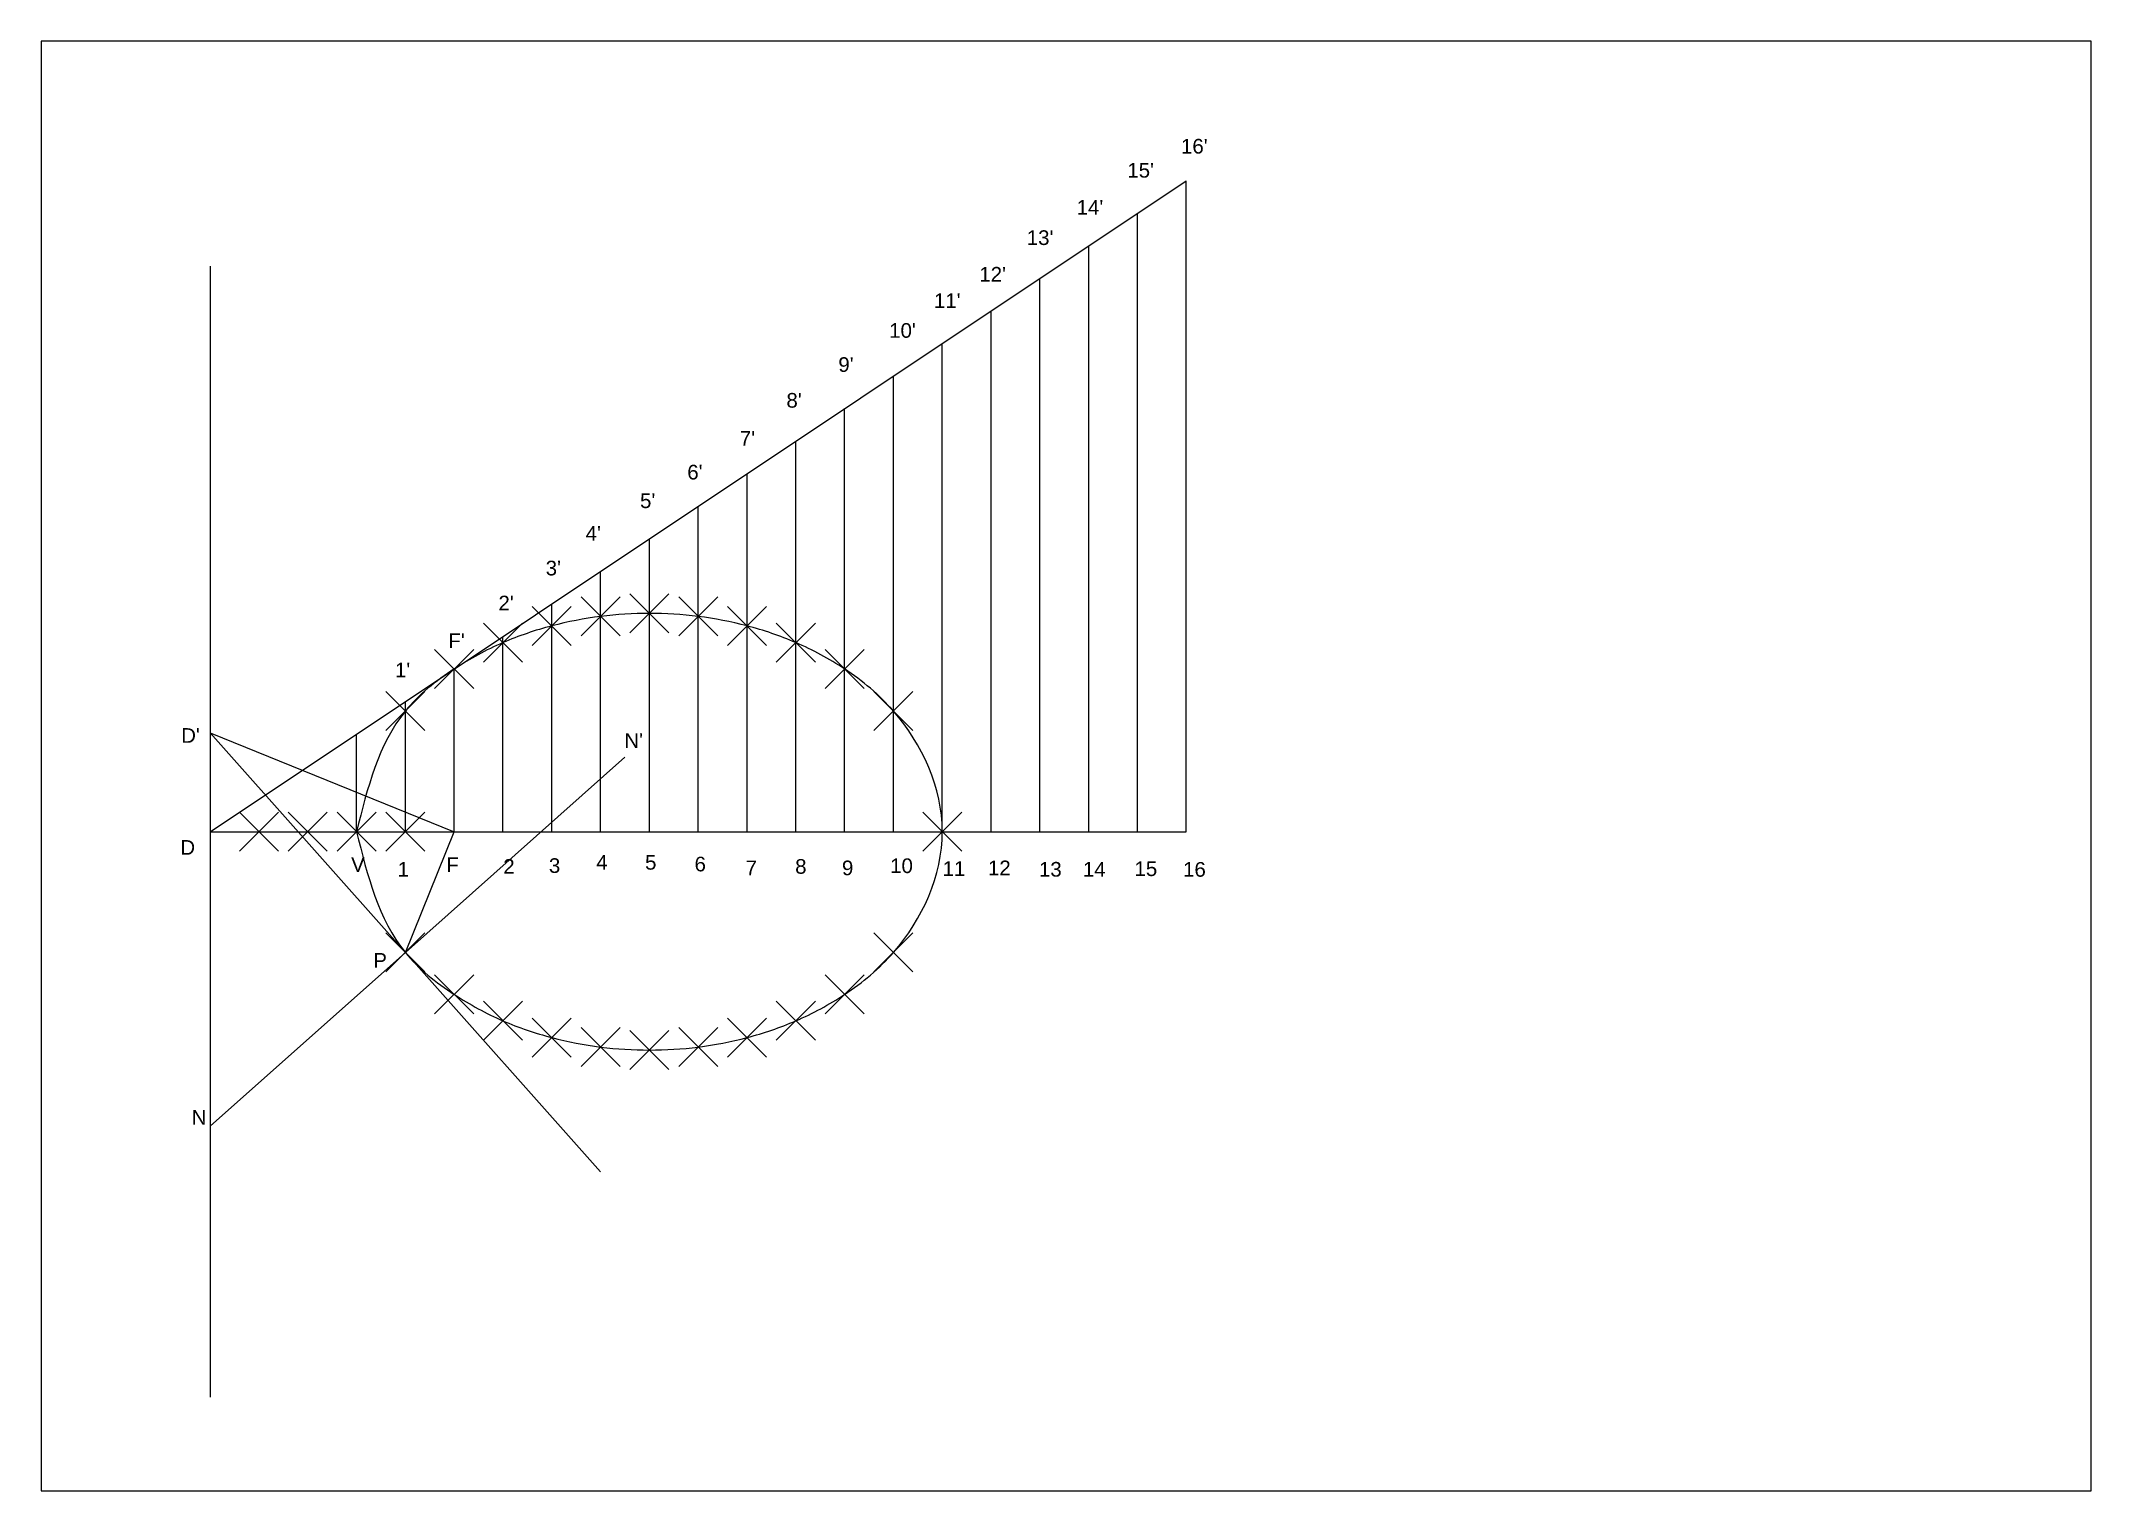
# Model space of a CAD drawing. Header units: millimetres. Extents: x 0 to 420, y 0 to 297.
import ezdxf

# ---------------------------------------------------------------- set-up
doc = ezdxf.new("R2010")
doc.units = ezdxf.units.MM
doc.header["$PDMODE"] = 3
doc.header["$PDSIZE"] = 4
doc.styles.get("Standard").update_dxf_attribs({"font": 'arial.ttf'})

msp = doc.modelspace()

# ---------------------------------------------------------------- linework, layer by layer
for p, q in [((420, 297), (0, 297)), ((0, 297), (0, 0)), ((420, 0), (420, 297)), ((34.65, 135.04), (234.65, 268.37)), ((234.65, 135.04), (234.65, 268.37)), ((224.65, 155.04), (224.65, 261.71)), ((214.65, 155.04), (214.65, 255.04)), ((34.65, 250.86), (34.65, 19.21)), ((204.65, 155.04), (204.65, 248.37)), ((194.65, 135.04), (194.65, 241.71)), ((184.65, 135.04), (184.65, 235.04)), ((174.65, 135.04), (174.65, 228.37)), ((164.65, 135.04), (164.65, 221.71)), ((154.65, 135.04), (154.65, 215.04)), ((144.65, 135.04), (144.65, 208.37)), ((134.65, 135.04), (134.65, 201.71)), ((124.65, 135.04), (124.65, 195.04)), ((114.65, 135.04), (114.65, 188.37)), ((104.65, 135.04), (104.65, 181.71)), ((94.65, 135.04), (94.65, 175.04)), ((84.65, 135.04), (84.65, 168.37)), ((74.65, 135.04), (74.65, 161.71)), ((34.65, 155.26), (84.65, 135.04)), ((34.65, 155.26), (74.65, 110.32)), ((64.65, 135.04), (64.65, 155.04)), ((204.65, 135.04), (204.65, 155.04)), ((214.65, 135.04), (214.65, 155.04)), ((224.65, 135.04), (224.65, 155.04)), ((119.6, 150.32), (74.65, 110.32)), ((34.65, 135.04), (84.65, 135.04)), ((74.65, 110.32), (84.65, 135.04)), ((84.65, 135.04), (234.65, 135.04)), ((34.65, 74.72), (74.65, 110.32)), ((114.65, 65.37), (74.65, 110.32)), ((0, 0), (420, 0))]:
    msp.add_line(p, q)
msp.add_spline([(64.65, 135.04), (74.65, 159.76), (84.65, 168.37), (94.65, 173.77), (104.65, 177.2), (114.65, 179.13), (124.65, 179.76), (134.65, 179.13), (144.65, 177.2), (154.65, 173.77), (164.65, 168.37), (174.65, 159.76), (184.65, 135.04), (174.65, 110.32), (164.65, 101.71), (154.65, 96.31), (144.65, 92.87), (134.65, 90.94), (124.65, 90.32), (114.65, 90.94), (104.65, 92.87), (94.65, 96.31), (84.65, 101.71), (74.65, 110.32), (64.65, 135.04)], degree=3)
for p in [(104.65, 177.2), (114.65, 179.13), (124.65, 179.76), (134.65, 179.13), (144.65, 177.2), (94.65, 173.77), (154.65, 173.77), (84.65, 168.37), (164.65, 168.37), (74.65, 159.76), (174.65, 159.76), (44.65, 135.04), (54.65, 135.04), (64.65, 135.04), (74.65, 135.04), (184.65, 135.04), (74.65, 110.32), (174.65, 110.32), (84.65, 101.71), (164.65, 101.71), (94.65, 96.31), (104.65, 92.87), (144.65, 92.87), (154.65, 96.31), (114.65, 90.94), (124.65, 90.32), (134.65, 90.94)]:
    msp.add_point(p)

# ---------------------------------------------------------------- texts
at = {"char_height": 3, "attachment_point": 1}
for s, insert in [("16'", (233.56, 276.95)), ("15'", (222.56, 272.02)), ("14'", (212.18, 264.43)), ("13'", (201.96, 258.22)), ("12'", (192.24, 250.72)), ("11'", (182.94, 245.31)), ("10'", (173.77, 239.21)), ("9'", (163.36, 232.23)), ("8'", (152.72, 224.9)), ("7'", (143.17, 217.13)), ("6'", (132.41, 210.19)), ("5'", (122.73, 204.33)), ("4'", (111.59, 197.65)), ("3'", (103.4, 190.54)), ("2'", (93.72, 183.38)), ("F'", (83.46, 175.65)), ("1'", (72.52, 169.66)), ("D'", (28.72, 156.25)), ("N'", (119.51, 155.22)), ('D', (28.55, 133.32)), ('4', (113.77, 130.29)), ('5', (123.76, 130.27)), ('V', (63.53, 129.81)), ('1', (73.06, 128.84)), ('F', (83.04, 129.76)), ('2', (94.71, 129.43)), ('3', (104.06, 129.6)), ('6', (133.9, 129.92)), ('7', (144.35, 129.13)), ('8', (154.51, 129.43)), ('9', (164.1, 129.13)), ('10', (173.97, 129.57)), ('11', (184.71, 128.99)), ('12', (194.01, 129.13)), ('13', (204.46, 128.84)), ('14', (213.46, 128.84)), ('15', (224.03, 128.96)), ('16', (233.98, 128.82)), ('P', (68.08, 110.18)), ('N', (30.88, 78.02))]:
    msp.add_mtext_dynamic_manual_height_columns(s, width=38.9899, gutter_width=15, heights=[0], dxfattribs=dict(at, insert=insert))

doc.saveas('drawing.dxf')
